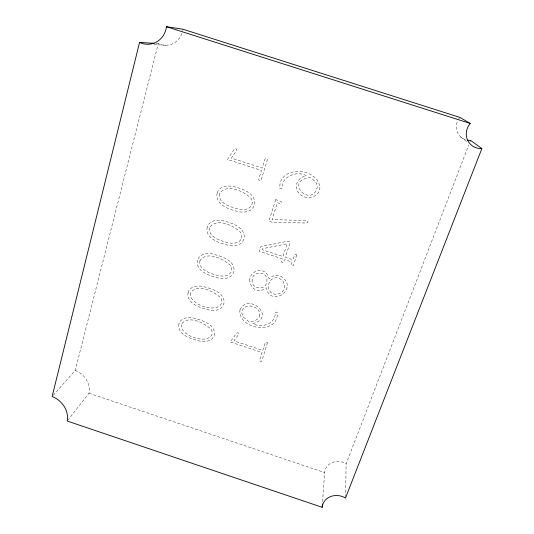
<?xml version="1.0" encoding="UTF-8"?>
<svg xmlns="http://www.w3.org/2000/svg" width="534" height="534" viewBox="0 0 534 534"><rect width="100%" height="100%" fill="white"/><g stroke="black" fill="none" stroke-linecap="round" stroke-linejoin="round"><path stroke-width="0.4" stroke-dasharray="2.67 2" d="M345.505 497.241L346.159 463.792L468.765 145.014M322.589 501.513L324.632 472.57A13.917 12.322 9.9 0 1 332.288 462.524A13.917 12.322 9.9 0 1 346.159 463.792M53.233 395.273L75.241 370.422L158.264 43.561A19.231 17.876 79.2 0 0 182.368 32.08M469.96 141.904L470.561 140.349M67.691 420.378L89.004 393.231A20.245 17.816 34.9 0 0 75.241 370.422M154.012 44.589L166.254 45.256M155.821 43.414L158.264 43.561M89.004 393.231L324.632 472.57M460.688 136.931L467.157 141.87M182.955 29.23A19.231 17.876 79.2 0 1 182.715 30.672M465.234 139.594A14.792 13.877 -38.9 0 1 457.658 120.938M458.653 119.102A14.792 13.877 -38.9 0 1 459.901 117.407M249.738 279.442L250.092 283.3L251.968 286.885A9.225 8.798 22.8 0 0 256.62 290.149C259.991 291.23 263.649 290.122 266.192 287.753C270.064 307.103 297.358 290.763 283.28 277.907A10.026 9.579 18.7 0 0 276.992 275.411L274.249 275.691L271.579 276.772L269.123 278.695C268.482 275.217 266.186 272.106 262.768 270.965A9.205 8.791 22.8 0 0 257.061 270.851C253.163 271.939 250.159 275.404 249.738 279.442M252.181 279.736C250.64 289.481 266.346 291.197 266.866 281.271C268.669 271.459 252.695 270.004 252.181 279.736M267.187 159.172L267.154 160.534L261.306 179.491L260.585 180.605L259.617 180.699L258.856 180.045L258.903 178.716L261.44 170.473L227.411 159.459L234.132 149.48L234.907 148.679L235.794 148.646L236.535 149.286L236.662 150.201L231.436 158.111L262.181 168.056L264.731 159.746L265.445 158.611L266.439 158.518L267.187 159.172M267.487 342.741L261.967 360.443L261.293 361.398L260.385 361.458L259.671 360.864L259.718 359.689L262.094 352.513L230.187 341.92L236.502 333.336L238.057 332.649L238.872 334.037L233.965 340.846L262.788 350.417L265.184 343.182L265.852 342.201L266.786 342.147L267.487 342.741M284.595 285.363C285.73 293.854 272.754 297.965 269.223 289.969A8.404 8.017 18.6 0 1 268.408 285.256L269.456 282.012A8.404 8.023 18.6 0 1 272.901 278.675L274.409 278.06A7.249 6.922 18.7 0 1 278.962 278.141L282.813 280.831L284.595 285.363M317.37 186.533C312.677 209.228 282.64 181.139 310.141 177.582C313.445 179.584 317.123 182.314 317.37 186.533M296.617 254.972L293.767 264.69L293.039 265.765L292.085 265.839L291.35 265.211L292.045 262.04L284.575 259.591L283.24 262.554L282.286 262.628L281.551 262L282.232 258.823L259.35 251.334L260.846 246.595L287.559 241.275L290.289 242.162L285.33 257.301L292.799 259.744L294.922 254.418L295.896 254.344L296.617 254.972M239.946 309.82C237.763 329.872 279.142 335.886 277.259 312.39L275.831 312.076L275.264 312.724C275.844 323.771 261.34 328.744 252.836 323.517C276.972 317.797 248.704 291.691 239.946 309.82M181.24 324.498C179.471 335.425 206.698 345.024 211.878 334.731A6.682 6.201 27.4 0 0 210.823 329.024C204.342 322.896 187.534 314.493 181.24 324.498M190.451 293.119C188.549 304.3 216.29 314.025 221.497 303.439A6.768 6.361 28.8 0 0 220.449 297.598C213.907 291.317 196.759 282.86 190.451 293.119M199.903 260.906C198.441 269.503 209.361 272.941 215.756 274.89C220.822 276.492 229.013 277.42 231.376 271.312A6.862 6.528 30.9 0 0 230.334 265.331C223.726 258.897 206.231 250.386 199.903 260.906M209.608 227.824C208.06 236.569 219.127 240.133 225.648 242.082C230.822 243.718 239.145 244.552 241.522 238.324A6.955 6.702 34.5 0 0 240.48 232.197C233.805 225.588 215.956 217.031 209.608 227.824M219.574 193.842C217.939 202.733 229.159 206.431 235.814 208.373C241.094 210.056 249.558 210.79 251.941 204.435A7.055 6.882 41.6 0 0 250.907 198.147C244.165 191.372 225.949 182.768 219.574 193.842M319.906 187.24C320.133 196.071 309.206 199.976 302.371 195.931A11.421 11.341 5.1 0 1 297.625 191.332C293.373 184.744 299.28 176.774 306.302 175.733C296.984 170.313 281.385 176.42 282.005 188.182L281.425 188.869L279.889 188.529C277.827 165.28 317.503 166.868 319.906 187.24M178.983 323.724C176.807 333.53 188.909 338.202 196.419 340.185C202.279 342.327 211.691 342.621 214.127 335.479C216.444 325.633 204.202 320.914 196.686 318.931C190.818 316.775 181.32 316.502 178.983 323.724M188.155 292.332C185.885 302.297 198.134 307.143 205.797 309.106C211.784 311.302 221.336 311.469 223.779 304.193C226.196 294.187 213.814 289.301 206.137 287.332C200.143 285.123 190.504 284.976 188.155 292.332M197.573 260.111C195.21 270.237 207.593 275.257 215.416 277.213C221.537 279.462 231.235 279.489 233.685 272.073C236.208 261.907 223.679 256.841 215.843 254.885C209.722 252.622 199.93 252.615 197.573 260.111M207.252 227.023C204.782 237.316 217.311 242.516 225.301 244.459C231.556 246.761 241.401 246.648 243.864 239.092C246.488 228.759 233.812 223.499 225.815 221.557C219.547 219.24 209.608 219.381 207.252 227.023M217.184 193.028C214.615 203.494 227.284 208.887 235.447 210.817C241.842 213.179 251.848 212.906 254.317 205.21C257.048 194.703 244.232 189.25 236.055 187.321C229.647 184.944 219.554 185.245 217.184 193.028M259.878 314.906C259.33 319.986 253.363 321.435 249.164 321.855L243.651 317.376L241.935 313.331A7.496 7.062 22.5 0 1 242.816 309.346C247.449 302.604 260.011 306.783 259.878 314.906M275.698 199.643L268.889 221.169L272.674 222.404L306.322 222.992L307.477 222.785L307.951 222.171L307.884 221.223L306.349 220.535L272.04 219.594L277.373 202.793L280.804 203.554L281.445 202.813L281.345 201.852L280.23 201.118L275.698 199.643M262.828 248.617L262.448 249.812L282.98 256.534L287.138 243.798L262.828 248.617"/><path stroke-width="0.8" d="M322.176 507.3A15.085 13.163 10.4 0 1 330.459 496.607A15.085 13.163 10.4 0 1 345.485 498.055L481.868 148.592A16.26 15.206 -37.4 0 1 467.61 140.208A16.26 15.206 -37.4 0 1 470.24 123.461L459.901 117.407L182.955 29.23L166.454 26.7A21.12 19.524 77.6 0 1 139.554 42.426L52.132 396.515A21.914 18.997 34.6 0 1 67.184 421.026L322.176 507.3L322.409 503.989M139.554 42.426L154.192 43.314M166.454 26.7L470.24 123.461M481.868 148.592L470.561 140.349A14.792 13.877 -38.9 0 1 467.844 140.222"/></g></svg>
